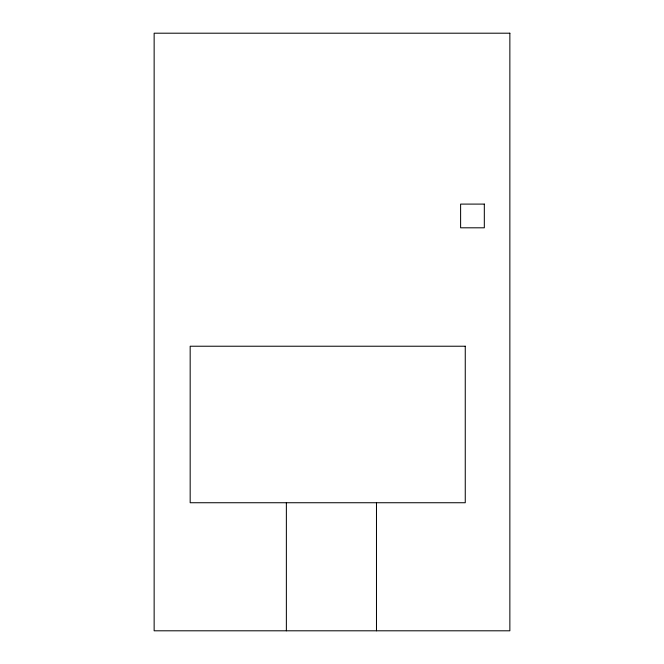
<?xml version="1.0" encoding="UTF-8"?>
<svg xmlns="http://www.w3.org/2000/svg" width="664" height="664" viewBox="0 0 664 664"><rect width="100%" height="100%" fill="white"/><g stroke="black" fill="none" stroke-linecap="round" stroke-linejoin="round"><path stroke-width="1" d="M376.48 502.739L376.48 630.8M286.367 502.739L286.367 630.8M509.861 33.2L154.139 33.2L154.139 630.8L509.861 630.8L509.861 33.2M484.322 204.097L460.608 204.097L460.608 227.81L484.322 227.81L484.322 204.097M465.256 346.226L190.17 346.226L190.17 502.739L465.256 502.739L465.256 346.226"/></g></svg>
